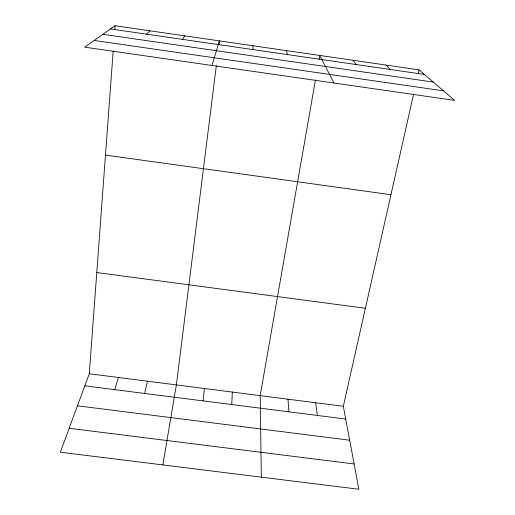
<?xml version="1.0" encoding="UTF-8"?>
<svg xmlns="http://www.w3.org/2000/svg" width="515" height="515" viewBox="0 0 515 515"><rect width="100%" height="100%" fill="white"/><g stroke="black" fill="none" stroke-linecap="round" stroke-linejoin="round"><path stroke-width="0.77" d="M252.955 49.588L252.981 45.764M231.756 404.552L232.329 392.07M413.622 94.013L343.331 406.277L358.884 489.25L60.339 452.222L89.288 373.755L113.191 50.991M114.768 29.696L115.057 25.75L419.056 69.866L454.661 100.386L84.66 47.155L115.057 25.75M203.058 400.895L204.391 388.49M216.345 65.63L176.375 384.905L162.824 464.936M218.939 44.889L219.435 40.897L211.974 65.469M315.457 79.889L260.191 395.636L261.324 477.148M319.049 59.392L319.738 55.453L334.042 83.031M418.18 73.761L419.056 69.866M144.554 393.441L147.425 381.197M114.736 389.643L118.398 377.482M182.516 39.378L184.763 35.863M146.582 34.17L149.968 30.816M69.171 428.28L354.146 463.97M84.833 385.832L345.726 419.068M77.469 405.801L349.691 440.203M89.288 373.755L343.331 406.277M96.781 272.551L365.393 308.273M105.478 155.105L390.956 194.715M110.525 28.943L424.386 74.43M102.91 34.305L433.315 82.085M94.168 40.46L443.55 90.859M386.057 65.077L390.331 69.499M352.955 60.274L356.161 64.542M286.411 50.618L287.473 54.59M315.695 402.736L317.356 415.457M287.982 399.189L288.902 411.833"/></g></svg>
